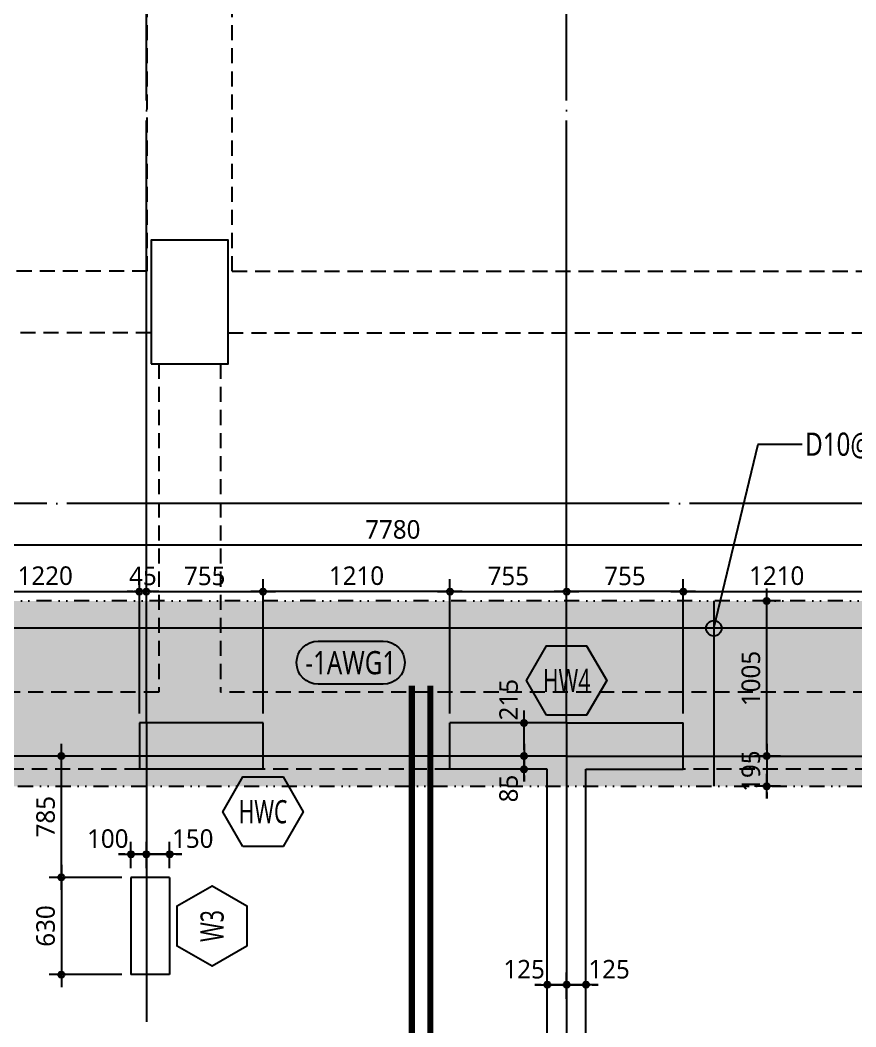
# Model space of a CAD drawing. Header units: millimetres. Extents: x 350420 to 672135, y -312840 to -44390.
# Drawn here: x 522673 to 528082, y -60678 to -54160 of the extents above; entities that cross this region are included whole.
import ezdxf
from ezdxf.enums import TextEntityAlignment as Align
from ezdxf.xclip import XClip

# ---------------------------------------------------------------- set-up
doc = ezdxf.new("R2010")
doc.units = ezdxf.units.MM
doc.header["$LTSCALE"] = 65
doc.header["$XCLIPFRAME"] = 0
for name, pattern in [('CEN', [62, 60, -1, 0, -1]), ('DIVIDEX2', [2.5, 1, -0.5, 0, -0.5, 0, -0.5]), ('HID2', [7.5, 6, -1.5]), ('XS-지하주차장$0$CEN', [62, 60, -1, 0, -1]), ('XS-지하주차장$0$HID', [2.3, 1.5, -0.8])]:
    doc.linetypes.add(name, pattern=pattern)
doc.layers.get('Defpoints').update_dxf_attribs({"color": 145})
for name, color, linetype in [('ADD-T', 2, 'Continuous'), ('BAR-B', 2, 'HID2'), ('BAR-T', 2, 'Continuous'), ('CEN', 1, 'CEN'), ('DIM', 7, 'Continuous'), ('LEADER', 7, 'Continuous'), ('M', 7, 'Continuous'), ('NAME-B', 6, 'Continuous'), ('NAME-W', 4, 'Continuous'), ('T1', 1, 'Continuous'), ('XS-지하주차장$0$AWG', 5, 'XS-지하주차장$0$HID'), ('XS-지하주차장$0$CEN', 1, 'XS-지하주차장$0$CEN'), ('XS-지하주차장$0$COL', 2, 'Continuous'), ('XS-지하주차장$0$G', 4, 'XS-지하주차장$0$HID'), ('XS-지하주차장$0$W1', 2, 'Continuous'), ('XS-지하주차장$0$W1-H', 11, 'XS-지하주차장$0$HID'), ('보강구간', 3, 'DIVIDEX2'), ('상부', 15, 'Continuous')]:
    doc.layers.add(name, color=color, linetype=linetype)
doc.styles.add('맑은고딕', font='malgun.ttf')
doc.dimstyles.new('DIM_40', dxfattribs={"dimscale": 40, "dimtxt": 3, "dimasz": 1, "dimexe": 2, "dimexo": 1.5, "dimgap": 1, "dimtad": 1, "dimdec": 0, "dimzin": 0, "dimdsep": 46, "dimtxsty": '맑은고딕', "dimblk1": 'DIMDOT', "dimblk2": 'DIMDOT', "dimsah": 1, "dimcen": 0.09, "dimdle": 2, "dimclrd": 7, "dimclre": 7, "dimclrt": 6, "dimadec": 0, "dimazin": 0, "dimtfac": 1, "dimtdec": 0, "dimtix": 1, "dimtmove": 2, "dimatfit": 3, "dimldrblk": 'DIMDOT', "dimfxl": 0, "dimtolj": 1, "dimtzin": 0, "dimarcsym": 0})

# ---------------------------------------------------------------- blocks, each defined once
blk = doc.blocks.new('XS-지하주차장$0$B1-6')
at = {"layer": 'XS-지하주차장$0$CEN'}
for p, q in [((17135, 10345), (6950, 10345)), ((9720, 8925), (9720, 6990)), ((12440, 8925), (12440, 0)), ((12440, 8925), (12440, 0)), ((12440, 8710), (6400, 8710)), ((12440, 8710), (18480, 8710))]:
    blk.add_line(p, q, dxfattribs=at)
at = {"layer": 'XS-지하주차장$0$W1'}
for p, q in [((9675, 8925), (9675, 8625)), ((10475, 8925), (9675, 8925)), ((10475, 8625), (10475, 8925)), ((11685, 8625), (11685, 8925)), ((12440, 8925), (11685, 8925)), ((12440, 8925), (13195, 8925)), ((13195, 8625), (13195, 8925)), ((10475, 8625), (9675, 8625)), ((12315, 8625), (11685, 8625)), ((12315, 4705), (12315, 8625)), ((12565, 4705), (12565, 8625)), ((12565, 8625), (13195, 8625)), ((9620, 7925), (9620, 7295)), ((9870, 7925), (9620, 7925)), ((9870, 7925), (9870, 7295)), ((9870, 7295), (9620, 7295))]:
    blk.add_line(p, q, dxfattribs=at)
blk = doc.blocks.new('XS-지하주차장$0$B2-W')
at = {"layer": 'XS-지하주차장$0$W1-H'}
for p, q in [((113025, 90140), (112395, 90140)), ((112395, 89890), (112395, 90140)), ((113025, 89890), (113025, 90140)), ((114025, 90085), (113725, 90085)), ((113725, 89285), (113725, 90085)), ((114025, 89285), (114025, 90085)), ((116350, 90010), (116350, 89510)), ((117150, 90010), (116350, 90010)), ((117150, 89510), (117150, 90010)), ((113025, 89890), (112395, 89890)), ((116350, 89510), (117150, 89510)), ((113725, 89285), (114025, 89285)), ((113725, 88075), (114025, 88075)), ((113725, 87445), (113725, 88075)), ((114025, 87320), (114025, 88075)), ((109805, 87445), (113725, 87445)), ((114025, 87320), (114025, 86565)), ((109805, 87195), (113725, 87195)), ((113725, 87195), (113725, 86565)), ((113725, 86565), (114025, 86565))]:
    blk.add_line(p, q, dxfattribs=at)
blk = doc.blocks.new('XS-지하주차장')
at = {"layer": 'XS-지하주차장$0$AWG'}
for p, q in [((653735, 159150), (653735, 161500)), ((653235, 159275), (653235, 160495)), ((653735, 152315), (653735, 158750)), ((653235, 157265), (653235, 158475)), ((653235, 154545), (653235, 155755))]:
    blk.add_line(p, q, dxfattribs=at)
at = {"layer": 'XS-지하주차장$0$COL'}
blk.add_lwpolyline([(655860, 159200), (655860, 158700), (656660, 158700), (656660, 159200)], close=True, dxfattribs=at)
at = {"layer": 'XS-지하주차장$0$G'}
for p, q in [((656060, 159200), (656060, 161500)), ((656460, 159225), (656460, 161500)), ((656460, 159225), (664060, 159225)), ((655860, 159150), (653735, 159150)), ((655860, 158750), (653735, 158750)), ((656060, 158700), (656060, 152315)), ((656460, 158675), (656460, 152315)), ((656460, 158675), (664060, 158675))]:
    blk.add_line(p, q, dxfattribs=at)
at = {"layer": 'XS-지하주차장$0$W1', "rotation": 270}
blk.add_blockref('XS-지하주차장$0$B1-6', (644610, 168950), dxfattribs=at)
at = {"layer": 'XS-지하주차장$0$W1-H'}
blk.add_blockref('XS-지하주차장$0$B2-W', (539510, 69190), dxfattribs=at)
blk = doc.blocks.new('DIMDOT')
at = {"layer": 'DIM', "linetype": 'Continuous'}
blk.add_line((-2, 0), (2, 0), dxfattribs=at)
for radius in [0.5, 0.25]:
    blk.add_circle((0, 0), radius, dxfattribs=at)
blk = doc.blocks.new('*D1223')
at = {"layer": 'Defpoints', "color": 0, "linetype": 'Continuous', "transparency": 16777216}
for p in [(528175, -57860), (526965, -58710), (528175, -58710)]:
    blk.add_point(p, dxfattribs=at)
at = {"layer": 'DIM', "color": 7, "linetype": 'Continuous', "lineweight": -2, "transparency": 16777216}
for p, q in [((526965, -58650), (526965, -57780)), ((528175, -58650), (528175, -57780)), ((527005, -57860), (528135, -57860))]:
    blk.add_line(p, q, dxfattribs=at)
at = {"layer": 'DIM', "color": 7, "linetype": 'Continuous', "lineweight": -2, "transparency": 16777216, "xscale": 40, "yscale": 40, "zscale": 40, "rotation": 180}
blk.add_blockref('DIMDOT', (526965, -57860), dxfattribs=at)
at = {"layer": 'DIM', "color": 7, "linetype": 'Continuous', "lineweight": -2, "transparency": 16777216, "xscale": 40, "yscale": 40, "zscale": 40}
blk.add_blockref('DIMDOT', (528175, -57860), dxfattribs=at)
at = {"layer": 'DIM', "color": 6, "linetype": 'Continuous', "transparency": 16777216, "insert": (527570, -57757.6), "char_height": 120, "attachment_point": 5, "style": '맑은고딕'}
blk.add_mtext('\\A1;1210', dxfattribs=at)
blk = doc.blocks.new('*D542')
at = {"layer": 'Defpoints', "color": 0, "linetype": 'Continuous', "transparency": 16777216}
for p in [(526210, -57860), (526210, -58710), (526965, -58710)]:
    blk.add_point(p, dxfattribs=at)
at = {"layer": 'DIM', "color": 7, "linetype": 'Continuous', "lineweight": -2, "transparency": 16777216}
for p, q in [((526210, -58650), (526210, -57780)), ((526965, -58650), (526965, -57780)), ((526925, -57860), (526250, -57860))]:
    blk.add_line(p, q, dxfattribs=at)
at = {"layer": 'DIM', "color": 7, "linetype": 'Continuous', "lineweight": -2, "transparency": 16777216, "xscale": 40, "yscale": 40, "zscale": 40, "rotation": 180}
blk.add_blockref('DIMDOT', (526210, -57860), dxfattribs=at)
at = {"layer": 'DIM', "color": 7, "linetype": 'Continuous', "lineweight": -2, "transparency": 16777216, "xscale": 40, "yscale": 40, "zscale": 40}
blk.add_blockref('DIMDOT', (526965, -57860), dxfattribs=at)
at = {"layer": 'DIM', "color": 6, "linetype": 'Continuous', "transparency": 16777216, "insert": (526587.5, -57759), "char_height": 120, "attachment_point": 5, "style": '맑은고딕'}
blk.add_mtext('\\A1;755', dxfattribs=at)
blk = doc.blocks.new('*D567')
at = {"layer": 'Defpoints', "color": 0, "linetype": 'Continuous', "transparency": 16777216}
for p in [(526335, -60405.5), (526210, -60555.5), (526335, -60555.5)]:
    blk.add_point(p, dxfattribs=at)
at = {"layer": 'DIM', "color": 7, "linetype": 'Continuous', "lineweight": -2, "transparency": 16777216}
for p, q in [((526210, -60495.5), (526210, -60325.5)), ((526335, -60495.5), (526335, -60325.5)), ((526170, -60405.5), (526130, -60405.5)), ((526210, -60405.5), (526335, -60405.5)), ((526375, -60405.5), (526415, -60405.5))]:
    blk.add_line(p, q, dxfattribs=at)
at = {"layer": 'DIM', "color": 7, "linetype": 'Continuous', "lineweight": -2, "transparency": 16777216, "xscale": 40, "yscale": 40, "zscale": 40}
blk.add_blockref('DIMDOT', (526210, -60405.5), dxfattribs=at)
at = {"layer": 'DIM', "color": 7, "linetype": 'Continuous', "lineweight": -2, "transparency": 16777216, "xscale": 40, "yscale": 40, "zscale": 40, "rotation": 180}
blk.add_blockref('DIMDOT', (526335, -60405.5), dxfattribs=at)
at = {"layer": 'DIM', "color": 6, "linetype": 'Continuous', "transparency": 16777216, "insert": (526485, -60305.4), "char_height": 120, "attachment_point": 5, "style": '맑은고딕'}
blk.add_mtext('\\A1;125', dxfattribs=at)
blk = doc.blocks.new('*D728')
at = {"layer": 'Defpoints', "color": 0, "linetype": 'Continuous', "transparency": 16777216}
for p in [(526085, -60405.5), (526085, -60555.5), (526210, -60555.5)]:
    blk.add_point(p, dxfattribs=at)
at = {"layer": 'DIM', "color": 7, "linetype": 'Continuous', "lineweight": -2, "transparency": 16777216}
for p, q in [((526085, -60495.5), (526085, -60325.5)), ((526210, -60495.5), (526210, -60325.5)), ((526045, -60405.5), (526005, -60405.5)), ((526210, -60405.5), (526085, -60405.5)), ((526250, -60405.5), (526290, -60405.5))]:
    blk.add_line(p, q, dxfattribs=at)
at = {"layer": 'DIM', "color": 7, "linetype": 'Continuous', "lineweight": -2, "transparency": 16777216, "xscale": 40, "yscale": 40, "zscale": 40}
blk.add_blockref('DIMDOT', (526085, -60405.5), dxfattribs=at)
at = {"layer": 'DIM', "color": 7, "linetype": 'Continuous', "lineweight": -2, "transparency": 16777216, "xscale": 40, "yscale": 40, "zscale": 40, "rotation": 180}
blk.add_blockref('DIMDOT', (526210, -60405.5), dxfattribs=at)
at = {"layer": 'DIM', "color": 6, "linetype": 'Continuous', "transparency": 16777216, "insert": (525935, -60305.4), "char_height": 120, "attachment_point": 5, "style": '맑은고딕'}
blk.add_mtext('\\A1;125', dxfattribs=at)
blk = doc.blocks.new('*D738')
at = {"layer": 'Defpoints', "color": 0, "linetype": 'Continuous', "transparency": 16777216}
for p in [(524245, -57860), (524245, -58710), (525455, -58710)]:
    blk.add_point(p, dxfattribs=at)
at = {"layer": 'DIM', "color": 7, "linetype": 'Continuous', "lineweight": -2, "transparency": 16777216}
for p, q in [((524245, -58650), (524245, -57780)), ((525455, -58650), (525455, -57780)), ((525415, -57860), (524285, -57860))]:
    blk.add_line(p, q, dxfattribs=at)
at = {"layer": 'DIM', "color": 7, "linetype": 'Continuous', "lineweight": -2, "transparency": 16777216, "xscale": 40, "yscale": 40, "zscale": 40, "rotation": 180}
blk.add_blockref('DIMDOT', (524245, -57860), dxfattribs=at)
at = {"layer": 'DIM', "color": 7, "linetype": 'Continuous', "lineweight": -2, "transparency": 16777216, "xscale": 40, "yscale": 40, "zscale": 40}
blk.add_blockref('DIMDOT', (525455, -57860), dxfattribs=at)
at = {"layer": 'DIM', "color": 6, "linetype": 'Continuous', "transparency": 16777216, "insert": (524850, -57757.6), "char_height": 120, "attachment_point": 5, "style": '맑은고딕'}
blk.add_mtext('\\A1;1210', dxfattribs=at)
blk = doc.blocks.new('*D739')
at = {"layer": 'Defpoints', "color": 0, "linetype": 'Continuous', "transparency": 16777216}
for p in [(526210, -57860), (525455, -58710), (526210, -58710)]:
    blk.add_point(p, dxfattribs=at)
at = {"layer": 'DIM', "color": 7, "linetype": 'Continuous', "lineweight": -2, "transparency": 16777216}
for p, q in [((525455, -58650), (525455, -57780)), ((526210, -58650), (526210, -57780)), ((525495, -57860), (526170, -57860))]:
    blk.add_line(p, q, dxfattribs=at)
at = {"layer": 'DIM', "color": 7, "linetype": 'Continuous', "lineweight": -2, "transparency": 16777216, "xscale": 40, "yscale": 40, "zscale": 40, "rotation": 180}
blk.add_blockref('DIMDOT', (525455, -57860), dxfattribs=at)
at = {"layer": 'DIM', "color": 7, "linetype": 'Continuous', "lineweight": -2, "transparency": 16777216, "xscale": 40, "yscale": 40, "zscale": 40}
blk.add_blockref('DIMDOT', (526210, -57860), dxfattribs=at)
at = {"layer": 'DIM', "color": 6, "linetype": 'Continuous', "transparency": 16777216, "insert": (525832.5, -57759), "char_height": 120, "attachment_point": 5, "style": '맑은고딕'}
blk.add_mtext('\\A1;755', dxfattribs=at)
blk = doc.blocks.new('*D740')
at = {"layer": 'Defpoints', "color": 0, "linetype": 'Continuous', "transparency": 16777216}
for p in [(524245, -57860), (523490, -58710), (524245, -58710)]:
    blk.add_point(p, dxfattribs=at)
at = {"layer": 'DIM', "color": 7, "linetype": 'Continuous', "lineweight": -2, "transparency": 16777216}
for p, q in [((523490, -58650), (523490, -57780)), ((524245, -58650), (524245, -57780)), ((523530, -57860), (524205, -57860))]:
    blk.add_line(p, q, dxfattribs=at)
at = {"layer": 'DIM', "color": 7, "linetype": 'Continuous', "lineweight": -2, "transparency": 16777216, "xscale": 40, "yscale": 40, "zscale": 40, "rotation": 180}
blk.add_blockref('DIMDOT', (523490, -57860), dxfattribs=at)
at = {"layer": 'DIM', "color": 7, "linetype": 'Continuous', "lineweight": -2, "transparency": 16777216, "xscale": 40, "yscale": 40, "zscale": 40}
blk.add_blockref('DIMDOT', (524245, -57860), dxfattribs=at)
at = {"layer": 'DIM', "color": 6, "linetype": 'Continuous', "transparency": 16777216, "insert": (523867.5, -57759), "char_height": 120, "attachment_point": 5, "style": '맑은고딕'}
blk.add_mtext('\\A1;755', dxfattribs=at)
blk = doc.blocks.new('*D741')
at = {"layer": 'Defpoints', "color": 0, "linetype": 'Continuous', "transparency": 16777216}
for p in [(523445, -57860), (522225, -58710), (523445, -58710)]:
    blk.add_point(p, dxfattribs=at)
at = {"layer": 'DIM', "color": 7, "linetype": 'Continuous', "lineweight": -2, "transparency": 16777216}
for p, q in [((522225, -58650), (522225, -57780)), ((523445, -58650), (523445, -57780)), ((522265, -57860), (523405, -57860))]:
    blk.add_line(p, q, dxfattribs=at)
at = {"layer": 'DIM', "color": 7, "linetype": 'Continuous', "lineweight": -2, "transparency": 16777216, "xscale": 40, "yscale": 40, "zscale": 40, "rotation": 180}
blk.add_blockref('DIMDOT', (522225, -57860), dxfattribs=at)
at = {"layer": 'DIM', "color": 7, "linetype": 'Continuous', "lineweight": -2, "transparency": 16777216, "xscale": 40, "yscale": 40, "zscale": 40}
blk.add_blockref('DIMDOT', (523445, -57860), dxfattribs=at)
at = {"layer": 'DIM', "color": 6, "linetype": 'Continuous', "transparency": 16777216, "insert": (522835, -57757.6), "char_height": 120, "attachment_point": 5, "style": '맑은고딕'}
blk.add_mtext('\\A1;1220', dxfattribs=at)
blk = doc.blocks.new('*D744')
at = {"layer": 'Defpoints', "color": 0, "linetype": 'Continuous', "transparency": 16777216}
for p in [(522940, -58925), (523390, -58925), (523390, -59710)]:
    blk.add_point(p, dxfattribs=at)
at = {"layer": 'DIM', "color": 7, "linetype": 'Continuous', "lineweight": -2, "transparency": 16777216}
for p, q in [((523330, -58925), (522860, -58925)), ((522940, -59670), (522940, -58965)), ((523330, -59710), (522860, -59710))]:
    blk.add_line(p, q, dxfattribs=at)
at = {"layer": 'DIM', "color": 7, "linetype": 'Continuous', "lineweight": -2, "transparency": 16777216, "xscale": 40, "yscale": 40, "zscale": 40}
for p, rotation in [((522940, -58925), 90), ((522940, -59710), 270)]:
    blk.add_blockref('DIMDOT', p, dxfattribs=dict(at, rotation=rotation))
at = {"layer": 'DIM', "color": 6, "linetype": 'Continuous', "transparency": 16777216, "insert": (522838, -59317.5), "char_height": 120, "attachment_point": 5, "rotation": 90, "style": '맑은고딕'}
blk.add_mtext('\\A1;785', dxfattribs=at)
blk = doc.blocks.new('*D745')
at = {"layer": 'Defpoints', "color": 0, "linetype": 'Continuous', "transparency": 16777216}
for p in [(523390, -59710), (522940, -60340), (523390, -60340)]:
    blk.add_point(p, dxfattribs=at)
at = {"layer": 'DIM', "color": 7, "linetype": 'Continuous', "lineweight": -2, "transparency": 16777216}
for p, q in [((523330, -59710), (522860, -59710)), ((522940, -59750), (522940, -60300)), ((523330, -60340), (522860, -60340))]:
    blk.add_line(p, q, dxfattribs=at)
at = {"layer": 'DIM', "color": 7, "linetype": 'Continuous', "lineweight": -2, "transparency": 16777216, "xscale": 40, "yscale": 40, "zscale": 40}
for p, rotation in [((522940, -59710), 90), ((522940, -60340), 270)]:
    blk.add_blockref('DIMDOT', p, dxfattribs=dict(at, rotation=rotation))
at = {"layer": 'DIM', "color": 6, "linetype": 'Continuous', "transparency": 16777216, "insert": (522838, -60025), "char_height": 120, "attachment_point": 5, "rotation": 90, "style": '맑은고딕'}
blk.add_mtext('\\A1;630', dxfattribs=at)
blk = doc.blocks.new('*D752')
at = {"layer": 'Defpoints', "color": 0, "linetype": 'Continuous', "transparency": 16777216}
for p in [(523640, -59560), (523490, -59710), (523640, -59710)]:
    blk.add_point(p, dxfattribs=at)
at = {"layer": 'DIM', "color": 7, "linetype": 'Continuous', "lineweight": -2, "transparency": 16777216}
for p, q in [((523490, -59650), (523490, -59480)), ((523640, -59650), (523640, -59480)), ((523450, -59560), (523410, -59560)), ((523490, -59560), (523640, -59560)), ((523680, -59560), (523720, -59560))]:
    blk.add_line(p, q, dxfattribs=at)
at = {"layer": 'DIM', "color": 7, "linetype": 'Continuous', "lineweight": -2, "transparency": 16777216, "xscale": 40, "yscale": 40, "zscale": 40}
blk.add_blockref('DIMDOT', (523490, -59560), dxfattribs=at)
at = {"layer": 'DIM', "color": 7, "linetype": 'Continuous', "lineweight": -2, "transparency": 16777216, "xscale": 40, "yscale": 40, "zscale": 40, "rotation": 180}
blk.add_blockref('DIMDOT', (523640, -59560), dxfattribs=at)
at = {"layer": 'DIM', "color": 6, "linetype": 'Continuous', "transparency": 16777216, "insert": (523790, -59459.9), "char_height": 120, "attachment_point": 5, "style": '맑은고딕'}
blk.add_mtext('\\A1;150', dxfattribs=at)
blk = doc.blocks.new('*D753')
at = {"layer": 'Defpoints', "color": 0, "linetype": 'Continuous', "transparency": 16777216}
for p in [(523390, -59560), (523390, -59710), (523490, -59710)]:
    blk.add_point(p, dxfattribs=at)
at = {"layer": 'DIM', "color": 7, "linetype": 'Continuous', "lineweight": -2, "transparency": 16777216}
for p, q in [((523390, -59650), (523390, -59480)), ((523490, -59650), (523490, -59480)), ((523350, -59560), (523310, -59560)), ((523490, -59560), (523390, -59560)), ((523530, -59560), (523570, -59560))]:
    blk.add_line(p, q, dxfattribs=at)
at = {"layer": 'DIM', "color": 7, "linetype": 'Continuous', "lineweight": -2, "transparency": 16777216, "xscale": 40, "yscale": 40, "zscale": 40}
blk.add_blockref('DIMDOT', (523390, -59560), dxfattribs=at)
at = {"layer": 'DIM', "color": 7, "linetype": 'Continuous', "lineweight": -2, "transparency": 16777216, "xscale": 40, "yscale": 40, "zscale": 40, "rotation": 180}
blk.add_blockref('DIMDOT', (523490, -59560), dxfattribs=at)
at = {"layer": 'DIM', "color": 6, "linetype": 'Continuous', "transparency": 16777216, "insert": (523240, -59459.9), "char_height": 120, "attachment_point": 5, "style": '맑은고딕'}
blk.add_mtext('\\A1;100', dxfattribs=at)
blk = doc.blocks.new('*D758')
at = {"layer": 'Defpoints', "color": 0, "linetype": 'Continuous', "transparency": 16777216}
for p in [(526085, -58925), (525935, -59010), (526085, -59010)]:
    blk.add_point(p, dxfattribs=at)
at = {"layer": 'DIM', "color": 7, "linetype": 'Continuous', "lineweight": -2, "transparency": 16777216}
for p, q in [((525935, -58885), (525935, -58845)), ((526025, -58925), (525855, -58925)), ((525935, -58925), (525935, -59010)), ((526025, -59010), (525855, -59010)), ((525935, -59050), (525935, -59090))]:
    blk.add_line(p, q, dxfattribs=at)
at = {"layer": 'DIM', "color": 7, "linetype": 'Continuous', "lineweight": -2, "transparency": 16777216, "xscale": 40, "yscale": 40, "zscale": 40}
for p, rotation in [((525935, -58925), 270), ((525935, -59010), 90)]:
    blk.add_blockref('DIMDOT', p, dxfattribs=dict(at, rotation=rotation))
at = {"layer": 'DIM', "color": 6, "linetype": 'Continuous', "transparency": 16777216, "insert": (525834.9, -59135), "char_height": 120, "attachment_point": 5, "rotation": 90, "style": '맑은고딕'}
blk.add_mtext('\\A1;85', dxfattribs=at)
blk = doc.blocks.new('*D759')
at = {"layer": 'Defpoints', "color": 0, "linetype": 'Continuous', "transparency": 16777216}
for p in [(525935, -58710), (526085, -58710), (526085, -58925)]:
    blk.add_point(p, dxfattribs=at)
at = {"layer": 'DIM', "color": 7, "linetype": 'Continuous', "lineweight": -2, "transparency": 16777216}
for p, q in [((526025, -58710), (525855, -58710)), ((525935, -58885), (525935, -58750)), ((526025, -58925), (525855, -58925))]:
    blk.add_line(p, q, dxfattribs=at)
at = {"layer": 'DIM', "color": 7, "linetype": 'Continuous', "lineweight": -2, "transparency": 16777216, "xscale": 40, "yscale": 40, "zscale": 40}
for p, rotation in [((525935, -58710), 90), ((525935, -58925), 270)]:
    blk.add_blockref('DIMDOT', p, dxfattribs=dict(at, rotation=rotation))
at = {"layer": 'DIM', "color": 6, "linetype": 'Continuous', "transparency": 16777216, "insert": (525834.9, -58560), "char_height": 120, "attachment_point": 5, "rotation": 90, "style": '맑은고딕'}
blk.add_mtext('\\A1;215', dxfattribs=at)
blk = doc.blocks.new('*D853')
at = {"layer": 'Defpoints', "color": 0, "linetype": 'Continuous', "transparency": 16777216}
for p in [(523445, -57860), (523445, -58710), (523490, -58710)]:
    blk.add_point(p, dxfattribs=at)
at = {"layer": 'DIM', "color": 7, "linetype": 'Continuous', "lineweight": -2, "transparency": 16777216}
for p, q in [((523445, -58650), (523445, -57780)), ((523490, -58650), (523490, -57780)), ((523405, -57860), (523365, -57860)), ((523490, -57860), (523445, -57860)), ((523530, -57860), (523570, -57860))]:
    blk.add_line(p, q, dxfattribs=at)
at = {"layer": 'DIM', "color": 7, "linetype": 'Continuous', "lineweight": -2, "transparency": 16777216, "xscale": 40, "yscale": 40, "zscale": 40}
blk.add_blockref('DIMDOT', (523445, -57860), dxfattribs=at)
at = {"layer": 'DIM', "color": 7, "linetype": 'Continuous', "lineweight": -2, "transparency": 16777216, "xscale": 40, "yscale": 40, "zscale": 40, "rotation": 180}
blk.add_blockref('DIMDOT', (523490, -57860), dxfattribs=at)
at = {"layer": 'DIM', "color": 6, "linetype": 'Continuous', "transparency": 16777216, "insert": (523467.5, -57759), "char_height": 120, "attachment_point": 5, "style": '맑은고딕'}
blk.add_mtext('\\A1;45', dxfattribs=at)
blk = doc.blocks.new('*D969')
at = {"layer": 'Defpoints', "color": 0, "linetype": 'Continuous', "transparency": 16777216}
for p in [(521195, -57560), (521195, -57920), (528975, -57920)]:
    blk.add_point(p, dxfattribs=at)
at = {"layer": 'DIM', "color": 7, "linetype": 'Continuous', "lineweight": -2, "transparency": 16777216}
for p, q in [((521195, -57860), (521195, -57480)), ((528975, -57860), (528975, -57480)), ((528935, -57560), (521235, -57560))]:
    blk.add_line(p, q, dxfattribs=at)
at = {"layer": 'DIM', "color": 7, "linetype": 'Continuous', "lineweight": -2, "transparency": 16777216, "xscale": 40, "yscale": 40, "zscale": 40, "rotation": 180}
blk.add_blockref('DIMDOT', (521195, -57560), dxfattribs=at)
at = {"layer": 'DIM', "color": 7, "linetype": 'Continuous', "lineweight": -2, "transparency": 16777216, "xscale": 40, "yscale": 40, "zscale": 40}
blk.add_blockref('DIMDOT', (528975, -57560), dxfattribs=at)
at = {"layer": 'DIM', "color": 6, "linetype": 'Continuous', "transparency": 16777216, "insert": (525085, -57458), "char_height": 120, "attachment_point": 5, "style": '맑은고딕'}
blk.add_mtext('\\A1;7780', dxfattribs=at)
blk = doc.blocks.new('*D971')
at = {"layer": 'Defpoints', "color": 0, "linetype": 'Continuous', "transparency": 16777216}
for p in [(527505.6, -57920), (527655.6, -57920), (527655.6, -58925)]:
    blk.add_point(p, dxfattribs=at)
at = {"layer": 'DIM', "color": 7, "linetype": 'Continuous', "lineweight": -2, "transparency": 16777216}
for p, q in [((527595.6, -57920), (527425.6, -57920)), ((527505.6, -58885), (527505.6, -57960)), ((527595.6, -58925), (527425.6, -58925))]:
    blk.add_line(p, q, dxfattribs=at)
at = {"layer": 'DIM', "color": 7, "linetype": 'Continuous', "lineweight": -2, "transparency": 16777216, "xscale": 40, "yscale": 40, "zscale": 40}
for p, rotation in [((527505.6, -57920), 90), ((527505.6, -58925), 270)]:
    blk.add_blockref('DIMDOT', p, dxfattribs=dict(at, rotation=rotation))
at = {"layer": 'DIM', "color": 6, "linetype": 'Continuous', "transparency": 16777216, "insert": (527403.2, -58422.5), "char_height": 120, "attachment_point": 5, "rotation": 90, "style": '맑은고딕'}
blk.add_mtext('\\A1;1005', dxfattribs=at)
blk = doc.blocks.new('*D972')
at = {"layer": 'Defpoints', "color": 0, "linetype": 'Continuous', "transparency": 16777216}
for p in [(527655.6, -58925), (527505.6, -59120), (527655.6, -59120)]:
    blk.add_point(p, dxfattribs=at)
at = {"layer": 'DIM', "color": 7, "linetype": 'Continuous', "lineweight": -2, "transparency": 16777216}
for p, q in [((527505.6, -58885), (527505.6, -58845)), ((527595.6, -58925), (527425.6, -58925)), ((527505.6, -58925), (527505.6, -59120)), ((527595.6, -59120), (527425.6, -59120)), ((527505.6, -59160), (527505.6, -59200))]:
    blk.add_line(p, q, dxfattribs=at)
at = {"layer": 'DIM', "color": 7, "linetype": 'Continuous', "lineweight": -2, "transparency": 16777216, "xscale": 40, "yscale": 40, "zscale": 40}
for p, rotation in [((527505.6, -58925), 270), ((527505.6, -59120), 90)]:
    blk.add_blockref('DIMDOT', p, dxfattribs=dict(at, rotation=rotation))
at = {"layer": 'DIM', "color": 6, "linetype": 'Continuous', "transparency": 16777216, "insert": (527403.2, -59022.5), "char_height": 120, "attachment_point": 5, "rotation": 90, "style": '맑은고딕'}
blk.add_mtext('\\A1;195', dxfattribs=at)

msp = doc.modelspace()

# ---------------------------------------------------------------- hatches: boundary and pattern name
at = {"layer": '상부'}
h = msp.add_hatch(dxfattribs=at)
h.set_pattern_fill('CROSS', color=256, scale=300, style=0)
h.set_pattern_definition([(0, (280394.42, -115892.35), (75, 75), [37.5, -112.5]), (90, (280413.17, -115911.1), (-75, 75), [37.5, -112.5])])
h.paths.add_polyline_path([(528975, -57920), (521195, -57920), (521195, -59120), (528975, -59120)])

# ---------------------------------------------------------------- linework, layer by layer
at = {"layer": 'ADD-T'}
msp.add_line((527163, -57920), (527163, -59120), dxfattribs=at)
at = {"layer": 'BAR-B', "const_width": 40}
msp.add_lwpolyline([(525328.4, -63590), (525328.4, -58470)], dxfattribs=at)
at = {"layer": 'BAR-T', "const_width": 40}
msp.add_lwpolyline([(525208.4, -63590), (525208.4, -58470)], dxfattribs=at)
at = {"layer": 'CEN'}
for p, q in [((523490, -58710), (523490, -47710)), ((526210, -58710), (526210, -47710))]:
    msp.add_line(p, q, dxfattribs=at)
at = {"layer": 'LEADER'}
for points in [[(527163, -58097.5), (527449.4, -56905.7), (527734, -56905.7)], [(528975, -58097.5), (528875, -58047.5), (528875, -58147.5), (528975, -58097.5), (521195, -58097.5), (521295, -58147.5), (521295, -58047.5), (521195, -58097.5)]]:
    msp.add_lwpolyline(points, dxfattribs=at)
at = {"layer": 'LEADER', "color": 7}
msp.add_circle((527163, -58097.5), 50, dxfattribs=at)
at = {"layer": 'M'}
msp.add_lwpolyline([(524602.5, -58180), (525022.5, -58180, -1), (525022.5, -58460), (524602.5, -58460, -1)], format="xyb", close=True, dxfattribs=at)
for points in [[(526080.1, -58660), (525950.2, -58435), (526080.1, -58210), (526339.9, -58210), (526469.8, -58435), (526339.9, -58660)], [(524115.1, -59510), (523985.2, -59285), (524115.1, -59060), (524374.9, -59060), (524504.8, -59285), (524374.9, -59510)], [(524140, -60154.9), (523915, -60284.8), (523690, -60154.9), (523690, -59895.1), (523915, -59765.2), (524140, -59895.1)]]:
    msp.add_lwpolyline(points, close=True, dxfattribs=at)
at = {"layer": '보강구간', "color": 3, "ltscale": 1.5}
msp.add_lwpolyline([(528975, -57920), (521195, -57920), (521195, -59120), (528975, -59120), (528975, -57920)], dxfattribs=at)

# ---------------------------------------------------------------- block references
ref = msp.add_blockref('XS-지하주차장', (682720, -712245), dxfattribs=dict(rotation=90))
XClip(ref).set_block_clipping_path([(643110.0000000001, 141650.0000000187), (664534.9999999981, 170090.00000001)])

# ---------------------------------------------------------------- texts
at = {"layer": 'NAME-B', "style": '맑은고딕', "width": 0.8}
msp.add_text('-1AWG1', height=150, dxfattribs=at).set_placement((524812.5, -58320), align=Align.MIDDLE)
at = {"layer": 'NAME-W', "style": '맑은고딕', "width": 0.7}
for s, p in [('HW4', (526210, -58435)), ('HWC', (524245, -59285))]:
    msp.add_text(s, height=150, dxfattribs=at).set_placement(p, align=Align.MIDDLE)
msp.add_text('W3', height=150, rotation=90, dxfattribs=at).set_placement((523915, -60025), align=Align.MIDDLE)
at = {"layer": 'T1', "style": '맑은고딕', "width": 0.8}
msp.add_text('D10@500(T.ADD)', height=150, dxfattribs=at).set_placement((527754, -56905.7), align=Align.MIDDLE_LEFT)

# ---------------------------------------------------------------- dimensions: what is measured, and where the dimension line sits
at = {"layer": 'DIM', "linetype": 'Continuous'}
for base, p1, p2, angle, picture, middle in [((521195, -57560), (528975, -57920), (521195, -57920), 180, '*D969', (525085, -57458)), ((523445, -57860), (523490, -58710), (523445, -58710), 180, '*D853', (523467.5, -57759)), ((524245, -57860), (525455, -58710), (524245, -58710), 180, '*D738', (524850, -57757.6)), ((526210, -57860), (526965, -58710), (526210, -58710), 180, '*D542', (526587.5, -57759)), ((527505.6, -57920), (527655.6, -58925), (527655.6, -57920), 90, '*D971', (527403.2, -58422.5)), ((522940, -58925), (523390, -59710), (523390, -58925), 90, '*D744', (522838, -59317.5)), ((527505.6, -59120), (527655.6, -58925), (527655.6, -59120), 270, '*D972', (527403.2, -59022.5)), ((522940, -60340), (523390, -59710), (523390, -60340), 270, '*D745', (522838, -60025))]:
    dim = msp.add_linear_dim(base=base, p1=p1, p2=p2, angle=angle, dimstyle='DIM_40', dxfattribs=at)
    dim.commit()
    dim.dimension.update_dxf_attribs({"geometry": picture, "text_midpoint": middle})
for base, p1, p2, picture, middle in [((523445, -57860), (522225, -58710), (523445, -58710), '*D741', (522835, -57757.6)), ((524245, -57860), (523490, -58710), (524245, -58710), '*D740', (523867.5, -57759)), ((526210, -57860), (525455, -58710), (526210, -58710), '*D739', (525832.5, -57759)), ((528175, -57860), (526965, -58710), (528175, -58710), '*D1223', (527570, -57757.6))]:
    dim = msp.add_linear_dim(base=base, p1=p1, p2=p2, dimstyle='DIM_40', dxfattribs=at)
    dim.commit()
    dim.dimension.update_dxf_attribs({"geometry": picture, "text_midpoint": middle})
for base, p1, p2, angle, picture, middle in [((525935, -58710), (526085, -58925), (526085, -58710), 90, '*D759', (525834.9, -58560)), ((525935, -59010), (526085, -58925), (526085, -59010), 270, '*D758', (525834.9, -59135)), ((523390, -59560), (523490, -59710), (523390, -59710), 180, '*D753', (523240, -59459.9)), ((526085, -60405.5), (526210, -60555.5), (526085, -60555.5), 180, '*D728', (525935, -60305.4))]:
    dim = msp.add_linear_dim(base=base, p1=p1, p2=p2, angle=angle, dimstyle='DIM_40', dxfattribs=at)
    dim.commit()
    dim.dimension.update_dxf_attribs({"geometry": picture, "text_midpoint": middle, "dimtype": 160})
for base, p1, p2, picture, middle in [((523640, -59560), (523490, -59710), (523640, -59710), '*D752', (523790, -59459.9)), ((526335, -60405.5), (526210, -60555.5), (526335, -60555.5), '*D567', (526485, -60305.4))]:
    dim = msp.add_linear_dim(base=base, p1=p1, p2=p2, dimstyle='DIM_40', dxfattribs=at)
    dim.commit()
    dim.dimension.update_dxf_attribs({"geometry": picture, "text_midpoint": middle, "dimtype": 160})

doc.saveas('drawing.dxf')
